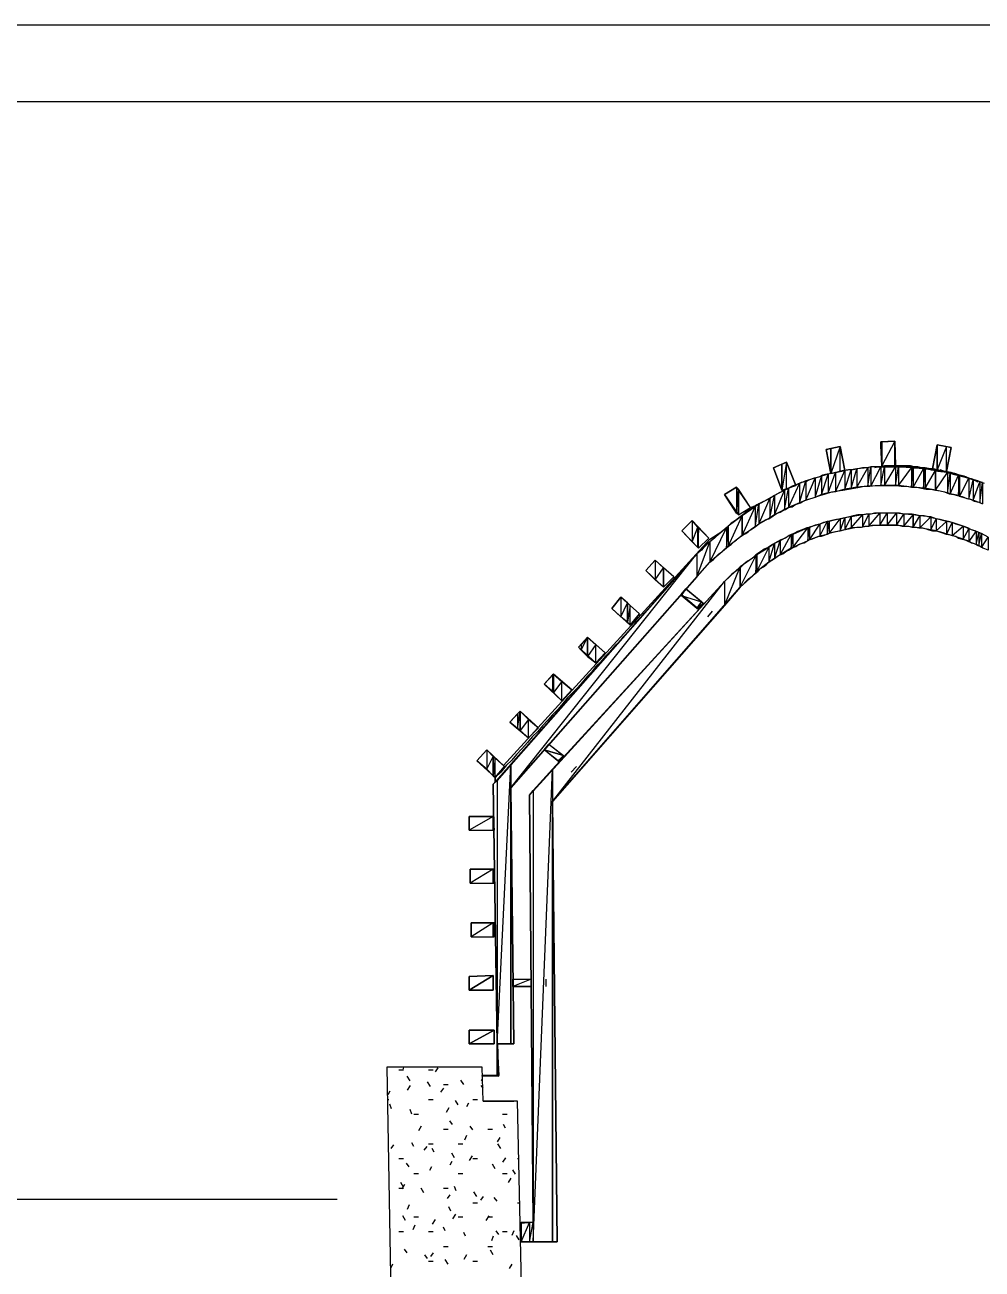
# Model space of a CAD drawing. Extents: x -3 to 1587, y 0 to 1122.
# Drawn here: x 536.2 to 701.8, y 907 to 1122.2 of the extents above; entities that cross this region are included whole.
import ezdxf

# ---------------------------------------------------------------- set-up
doc = ezdxf.new("R2010")
doc.units = 0
doc.layers.add('Page_1', color=7, linetype='CONTINUOUS')

msp = doc.modelspace()

# ---------------------------------------------------------------- linework, layer by layer
at = {"layer": 'Page_1', "color": 7}
for points in [[(0, 1122.2367), (1587.2, 1122.2367), (1587.2, -0.0033), (0, -0.0033)], [(55.36, 1108.9567), (1573.92, 1108.9567), (1573.92, 13.2767), (55.36, 13.2767)], [(677.28, 1049.2767), (674.88, 1048.7967), (675.68, 1044.6367), (678.08, 1045.1167)], [(686.72, 1050.2367), (684.32, 1050.0767), (684.48, 1045.9167), (686.88, 1045.9167)], [(696.48, 1049.1167), (694.08, 1049.5967), (693.28, 1045.4367), (695.68, 1044.9567)], [(668, 1046.5567), (665.76, 1045.5967), (667.2, 1041.7567), (669.6, 1042.5567)], [(659.36, 1042.2367), (657.28, 1040.9567), (659.68, 1037.4367), (661.76, 1038.7167)], [(701.76, 1043.0367)], [(651.68, 1036.4767), (649.92, 1034.7167), (652.8, 1031.6767), (654.56, 1033.4367)], [(645.28, 1029.5967), (643.68, 1027.8367), (646.72, 1024.9567), (648.48, 1026.7167)], [(639.36, 1023.1967), (637.76, 1021.2767), (640.96, 1018.3967), (642.56, 1020.3167)], [(633.6, 1016.3167), (632, 1014.5567), (635.04, 1011.8367), (636.64, 1013.5967)], [(627.68, 1009.9167), (626.08, 1008.1567), (629.12, 1005.2767), (630.88, 1007.1967)], [(621.92, 1003.5167), (620.16, 1001.5967), (623.36, 998.8767), (625.12, 1000.6367)], [(616.16, 996.7967), (614.4, 994.8767), (617.6, 991.9967), (619.2, 993.9167)], [(613.12, 985.2767), (613.12, 982.8767), (617.44, 982.8767), (617.28, 985.2767)], [(613.28, 976.1567), (613.28, 973.7567), (617.44, 973.7567), (617.44, 976.1567)], [(613.44, 966.8767), (613.44, 964.4767), (617.44, 964.4767), (617.44, 966.8767)], [(613.12, 957.5967), (613.12, 955.1967), (617.28, 955.1967), (617.28, 957.7567)], [(613.12, 948.3167), (613.12, 945.9167), (617.44, 945.9167), (617.44, 948.3167)], [(621.44, 935.9967), (615.52, 935.9967), (615.36, 941.9167), (598.88, 941.9167), (599.52, 902.5567), (599.68, 893.4367), (619.04, 893.5967), (622.4, 893.5967)]]:
    msp.add_lwpolyline(points, close=True, dxfattribs=at)
at = {"layer": 'Page_1', "color": 2}
for points in [[(674.88, 1048.7967), (675.68, 1048.9567), (675.68, 1044.6367)], [(675.68, 1044.6367), (677.28, 1044.9567), (677.28, 1049.2767)], [(675.68, 1044.6367), (675.68, 1048.9567), (677.28, 1049.2767)], [(677.28, 1044.9567), (677.28, 1049.2767), (678.08, 1045.1167)], [(684.32, 1050.0767), (684.32, 1049.4367), (684.32, 1049.4367), (684.32, 1050.0767), (684.32, 1049.4367), (684.48, 1050.0767)], [(684.32, 1049.4367), (684.48, 1050.0767), (684.48, 1045.9167)], [(684.48, 1045.9167), (686.72, 1045.9167), (686.72, 1050.2367)], [(684.48, 1045.9167), (684.48, 1050.0767), (686.72, 1050.2367)], [(686.72, 1045.9167), (686.72, 1050.2367), (686.88, 1045.9167)], [(693.28, 1045.4367), (694.08, 1049.5967), (694.08, 1045.2767)], [(694.08, 1045.2767), (694.08, 1049.5967), (695.68, 1049.2767)], [(694.08, 1045.2767), (695.68, 1044.9567), (695.68, 1049.2767)], [(695.68, 1044.9567), (695.68, 1049.2767), (696.48, 1049.1167)], [(667.2, 1041.7567), (668, 1041.9167), (668, 1046.5567)], [(667.2, 1041.7567), (667.2, 1046.2367), (668, 1046.5567)], [(668, 1041.9167), (668, 1046.5567), (669.6, 1042.5567)], [(665.76, 1045.5967), (667.2, 1046.2367), (667.2, 1041.7567)], [(672.96, 1043.8367), (672.96, 1040.4767), (674.08, 1044.1567)], [(672.96, 1040.4767), (674.08, 1044.1567), (674.08, 1040.9567)], [(674.08, 1044.1567), (674.08, 1040.9567), (675.2, 1044.4767)], [(674.08, 1040.9567), (675.2, 1044.4767), (675.2, 1041.2767)], [(675.2, 1044.4767), (675.2, 1041.2767), (676.48, 1044.7967)], [(675.2, 1041.2767), (676.48, 1044.7967), (676.48, 1041.4367)], [(676.48, 1044.7967), (676.48, 1041.4367), (678.08, 1045.1167)], [(676.48, 1041.4367), (678.08, 1045.1167), (678.08, 1041.9167)], [(678.08, 1045.1167), (678.08, 1041.9167), (679.2, 1045.2767)], [(678.08, 1041.9167), (679.2, 1045.2767), (679.2, 1042.0767)], [(679.2, 1045.2767), (679.2, 1042.0767), (680.16, 1045.4367)], [(679.2, 1042.0767), (680.16, 1045.4367), (680.16, 1042.2367)], [(680.16, 1045.4367), (680.16, 1042.2367), (682.08, 1045.5967)], [(680.16, 1042.2367), (682.08, 1045.5967), (682.08, 1042.3967)], [(682.08, 1045.5967), (682.08, 1042.3967), (682.56, 1045.7567)], [(682.08, 1042.3967), (682.56, 1045.7567), (682.56, 1042.3967)], [(682.56, 1045.7567), (682.56, 1042.3967), (684.32, 1045.7567)], [(682.56, 1042.3967), (684.32, 1045.7567), (684.32, 1042.5567)], [(684.32, 1045.7567), (684.32, 1042.5567), (684.96, 1045.7567)], [(684.32, 1042.5567), (684.96, 1045.7567), (684.96, 1042.5567)], [(684.96, 1045.7567), (684.96, 1042.5567), (686.88, 1045.7567)], [(684.96, 1042.5567), (686.88, 1045.7567), (686.88, 1042.5567)], [(686.88, 1045.7567), (686.88, 1042.5567), (687.36, 1045.7567)], [(686.88, 1042.5567), (687.36, 1045.7567), (687.36, 1042.5567)], [(687.36, 1045.7567), (687.36, 1042.5567), (689.6, 1045.5967)], [(687.36, 1042.5567), (689.6, 1045.5967), (689.6, 1042.2367)], [(689.6, 1045.5967), (689.6, 1042.2367), (689.92, 1045.5967)], [(689.6, 1042.2367), (689.92, 1045.5967), (689.92, 1042.2367)], [(689.92, 1045.5967), (689.92, 1042.2367), (691.68, 1045.4367)], [(689.92, 1042.2367), (691.68, 1045.4367), (691.68, 1042.0767)], [(691.68, 1045.4367), (691.68, 1042.0767), (692, 1045.4367)], [(691.68, 1042.0767), (692, 1045.4367), (692, 1042.0767)], [(692, 1045.4367), (692, 1042.0767), (693.76, 1045.1167)], [(692, 1042.0767), (693.76, 1045.1167), (693.76, 1041.7567)], [(693.76, 1045.1167), (693.76, 1041.7567)], [(693.76, 1041.7567), (693.76, 1045.1167), (693.76, 1045.1167)], [(693.76, 1045.1167), (693.76, 1041.7567), (695.84, 1044.7967)], [(693.76, 1041.7567), (695.84, 1044.7967), (695.84, 1041.2767)], [(695.84, 1044.7967), (695.84, 1041.2767), (696.32, 1044.6367)], [(695.84, 1041.2767), (696.32, 1044.6367), (696.32, 1041.1167)], [(696.32, 1044.6367), (696.32, 1041.1167), (697.76, 1044.3167)], [(696.32, 1041.1167), (697.76, 1044.3167), (697.76, 1040.7967)], [(697.76, 1044.3167), (697.76, 1040.7967), (697.92, 1044.1567)], [(697.76, 1040.7967), (697.92, 1044.1567), (697.92, 1040.6367)], [(697.92, 1044.1567), (697.92, 1040.6367), (699.52, 1043.8367)], [(657.28, 1040.9567), (659.36, 1042.2367), (659.36, 1037.7567)], [(659.36, 1042.2367), (659.36, 1037.7567), (659.68, 1041.9167)], [(667.68, 1041.7567), (667.68, 1038.3967), (668.32, 1042.0767)], [(667.68, 1038.3967), (668.32, 1042.0767), (668.32, 1038.7167)], [(668.32, 1042.0767), (668.32, 1038.7167), (670.24, 1042.8767)], [(668.32, 1038.7167), (670.24, 1042.8767), (670.24, 1039.5167)], [(670.24, 1042.8767), (670.24, 1039.5167), (671.36, 1043.3567)], [(670.24, 1039.5167), (671.36, 1043.3567), (671.36, 1039.9967)], [(671.36, 1043.3567), (671.36, 1039.9967), (672.96, 1043.8367)], [(671.36, 1039.9967), (672.96, 1043.8367), (672.96, 1040.4767)], [(697.92, 1040.6367), (699.52, 1043.8367), (699.52, 1040.1567)], [(699.52, 1043.8367), (699.52, 1040.1567), (700.32, 1043.5167)], [(699.52, 1040.1567), (700.32, 1043.5167), (700.32, 1039.9967)], [(700.32, 1043.5167), (700.32, 1039.9967), (701.44, 1043.1967)], [(700.32, 1039.9967), (701.44, 1043.1967), (701.44, 1039.5167)], [(701.44, 1043.1967), (701.44, 1039.5167), (701.92, 1043.0367)], [(701.44, 1039.5167), (701.92, 1043.0367), (701.92, 1039.3567)], [(659.36, 1037.7567), (659.68, 1041.9167), (659.68, 1037.4367)], [(659.68, 1041.9167), (659.68, 1037.4367), (661.76, 1038.7167)], [(659.68, 1037.4367), (659.68, 1041.9167), (659.68, 1041.9167)], [(659.68, 1041.9167), (659.68, 1041.9167), (659.68, 1037.4367)], [(663.2, 1039.3567), (663.2, 1035.8367), (665.12, 1040.3167)], [(663.2, 1035.8367), (665.12, 1040.3167), (665.12, 1036.9567)], [(665.12, 1040.3167), (665.12, 1036.9567), (665.92, 1040.7967)], [(665.12, 1036.9567), (665.92, 1040.7967), (665.92, 1037.4367)], [(665.92, 1040.7967), (665.92, 1037.4367), (667.68, 1041.7567)], [(665.92, 1037.4367), (667.68, 1041.7567), (667.68, 1038.3967)], [(660.32, 1037.2767), (660.32, 1033.9167), (662.56, 1038.8767)], [(660.32, 1033.9167), (662.56, 1038.8767), (662.56, 1035.3567)], [(662.56, 1038.8767), (662.56, 1035.3567), (663.2, 1039.3567)], [(662.56, 1035.3567), (663.2, 1039.3567), (663.2, 1035.8367)], [(682.24, 1037.5967), (682.24, 1035.5167), (684.16, 1037.7567)], [(682.24, 1035.5167), (684.16, 1037.7567), (684.16, 1035.6767)], [(684.16, 1037.7567), (684.16, 1035.6767), (685.44, 1037.7567)], [(684.16, 1035.6767), (685.44, 1037.7567), (685.44, 1035.6767)], [(685.44, 1037.7567), (685.44, 1035.6767), (687.04, 1037.7567)], [(685.44, 1035.6767), (687.04, 1037.7567), (687.04, 1035.6767)], [(687.04, 1037.7567), (687.04, 1035.6767), (688.32, 1037.5967)], [(649.92, 1034.7167), (651.68, 1036.4767), (651.68, 1032.7967)], [(651.68, 1036.4767), (651.68, 1032.7967), (652.64, 1035.3567)], [(657.6, 1035.1967), (657.6, 1031.6767), (657.92, 1035.5167)], [(657.6, 1031.6767), (657.92, 1035.5167), (657.92, 1031.9967)], [(657.92, 1035.5167), (657.92, 1031.9967), (660.32, 1037.2767)], [(657.92, 1031.9967), (660.32, 1037.2767), (660.32, 1033.9167)], [(660.32, 1037.2767), (660.32, 1033.9167)], [(660.32, 1033.9167), (660.32, 1037.2767), (660.32, 1037.2767)], [(672, 1035.3567), (672, 1033.1167), (673.76, 1035.8367)], [(672, 1033.1167), (673.76, 1035.8367), (673.76, 1033.7567)], [(673.76, 1035.8367), (673.76, 1033.7567), (675.04, 1036.3167)], [(673.76, 1033.7567), (675.04, 1036.3167), (675.04, 1034.0767)], [(675.04, 1036.3167), (675.04, 1034.0767), (675.36, 1036.3167)], [(675.04, 1034.0767), (675.36, 1036.3167), (675.36, 1034.2367)], [(675.36, 1036.3167), (675.36, 1034.2367), (677.28, 1036.7967)], [(675.36, 1034.2367), (677.28, 1036.7967), (677.28, 1034.7167)], [(677.28, 1036.7967), (677.28, 1034.7167), (678.08, 1036.9567)], [(677.28, 1034.7167), (678.08, 1036.9567), (678.08, 1034.8767)], [(678.08, 1036.9567), (678.08, 1034.8767), (679.2, 1037.1167)], [(678.08, 1034.8767), (679.2, 1037.1167), (679.2, 1035.1967)], [(679.2, 1037.1167), (679.2, 1035.1967), (681.12, 1037.4367)], [(679.2, 1035.1967), (681.12, 1037.4367), (681.12, 1035.3567)], [(681.12, 1037.4367), (681.12, 1035.3567), (682.24, 1037.5967)], [(681.12, 1035.3567), (682.24, 1037.5967), (682.24, 1035.5167)], [(687.04, 1035.6767), (688.32, 1037.5967), (688.32, 1035.5167)], [(688.32, 1037.5967), (688.32, 1035.5167), (689.92, 1037.4367)], [(688.32, 1035.5167), (689.92, 1037.4367), (689.92, 1035.3567)], [(689.92, 1037.4367), (689.92, 1035.3567)], [(689.92, 1035.3567), (689.92, 1037.4367), (689.92, 1037.4367)], [(689.92, 1037.4367), (689.92, 1035.3567), (691.04, 1037.2767)], [(689.92, 1035.3567), (691.04, 1037.2767), (691.04, 1035.1967)], [(691.04, 1037.2767), (691.04, 1035.1967), (692.96, 1037.1167)], [(691.04, 1035.1967), (692.96, 1037.1167), (692.96, 1034.8767)], [(692.96, 1037.1167), (692.96, 1034.8767), (693.92, 1036.7967)], [(692.96, 1034.8767), (693.92, 1036.7967), (693.92, 1034.7167)], [(693.92, 1036.7967), (693.92, 1034.7167), (695.68, 1036.3167)], [(693.92, 1034.7167), (695.68, 1036.3167), (695.68, 1034.0767)], [(695.68, 1036.3167), (695.68, 1034.0767), (696.64, 1036.1567)], [(695.68, 1034.0767), (696.64, 1036.1567), (696.64, 1033.9167)], [(696.64, 1036.1567), (696.64, 1033.9167), (698.56, 1035.5167)], [(696.64, 1033.9167), (698.56, 1035.5167), (698.56, 1033.2767)], [(698.56, 1035.5167), (698.56, 1033.2767), (699.52, 1035.0367)], [(651.68, 1032.7967), (652.64, 1035.3567), (652.64, 1031.8367)], [(652.64, 1031.8367), (652.64, 1035.3567), (652.8, 1035.1967)], [(652.64, 1031.8367), (652.8, 1031.6767), (652.8, 1035.1967)], [(652.8, 1031.6767), (652.8, 1035.1967), (654.56, 1033.4367)], [(654.72, 1032.7967), (654.72, 1029.2767), (657.6, 1035.1967)], [(654.72, 1029.2767), (657.6, 1035.1967), (657.6, 1031.6767)], [(666.88, 1032.9567), (666.88, 1030.5567), (668.8, 1034.0767)], [(666.88, 1030.5567), (668.8, 1034.0767), (668.8, 1031.6767)], [(668.8, 1034.0767), (668.8, 1031.6767), (669.12, 1034.0767)], [(668.8, 1031.6767), (669.12, 1034.0767), (669.12, 1031.8367)], [(669.12, 1034.0767), (669.12, 1031.8367), (671.68, 1035.1967)], [(669.12, 1031.8367), (671.68, 1035.1967), (671.68, 1032.9567)], [(671.68, 1035.1967), (671.68, 1032.9567), (672, 1035.3567)], [(671.68, 1032.9567), (672, 1035.3567), (672, 1033.1167)], [(698.56, 1033.2767), (699.52, 1035.0367), (699.52, 1032.7967)], [(699.52, 1035.0367), (699.52, 1032.7967), (700.8, 1034.5567)], [(699.52, 1032.7967), (700.8, 1034.5567), (700.8, 1032.3167)], [(700.8, 1034.5567), (700.8, 1032.3167), (701.28, 1034.3967)], [(700.8, 1032.3167), (701.28, 1034.3967), (701.28, 1032.1567)], [(701.28, 1034.3967), (701.28, 1032.1567), (701.76, 1034.2367)], [(701.28, 1032.1567), (701.76, 1034.2367), (701.76, 1031.8367)], [(701.76, 1034.2367), (701.76, 1031.8367), (702.88, 1033.5967)], [(701.76, 1031.8367), (702.88, 1033.5967), (702.88, 1031.3567)], [(652.48, 1030.7167), (652.48, 1026.7167), (654.72, 1032.7967)], [(652.48, 1026.7167), (654.72, 1032.7967), (654.72, 1029.2767)], [(662.88, 1030.5567), (662.88, 1027.6767), (664.96, 1031.8367)], [(662.88, 1027.6767), (664.96, 1031.8367), (664.96, 1029.2767)], [(664.96, 1031.8367), (664.96, 1029.2767), (665.92, 1032.4767)], [(664.96, 1029.2767), (665.92, 1032.4767), (665.92, 1029.9167)], [(665.92, 1032.4767), (665.92, 1029.9167), (666.88, 1032.9567)], [(665.92, 1029.9167), (666.88, 1032.9567), (666.88, 1030.5567)], [(620.32, 994.2367), (620.32, 990.2367), (652.48, 1030.7167)], [(620.32, 990.2367), (652.48, 1030.7167), (652.48, 1026.7167)], [(643.68, 1027.8367), (645.28, 1029.5967), (645.28, 1026.2367)], [(645.28, 1029.5967), (645.28, 1026.2367), (646.72, 1028.3167)], [(660, 1028.4767), (660, 1024.9567), (662.72, 1030.3967)], [(660, 1024.9567), (662.72, 1030.3967), (662.72, 1027.3567)], [(662.72, 1030.3967), (662.72, 1027.3567), (662.88, 1030.5567)], [(662.72, 1027.3567), (662.88, 1030.5567), (662.88, 1027.6767)], [(645.28, 1026.2367), (646.72, 1028.3167), (646.72, 1024.9567)], [(646.72, 1028.3167), (646.72, 1024.9567), (648.48, 1026.7167)], [(646.72, 1024.9567), (646.72, 1028.3167), (646.72, 1028.3167)], [(646.72, 1028.3167), (646.72, 1028.3167), (646.72, 1024.9567)], [(657.28, 1025.9167), (657.28, 1021.7567), (660, 1028.4767)], [(657.28, 1021.7567), (660, 1028.4767), (660, 1024.9567)], [(660, 1028.4767), (660, 1024.9567)], [(660, 1024.9567), (660, 1028.4767), (660, 1028.4767)], [(627.52, 993.4367), (627.52, 987.8367), (657.28, 1025.9167)], [(627.52, 987.8367), (657.28, 1025.9167), (657.28, 1021.7567)], [(637.76, 1021.2767), (639.36, 1023.1967), (639.36, 1019.8367)], [(639.36, 1023.1967), (639.36, 1019.8367), (640.48, 1022.2367)], [(653.28, 1022.3967), (650.56, 1024.6367), (649.76, 1023.5167)], [(650.56, 1024.6367), (649.76, 1023.5167), (649.76, 1023.6767)], [(653.28, 1022.3967), (652.48, 1021.2767), (649.76, 1023.5167)], [(639.36, 1019.8367), (640.48, 1022.2367), (640.48, 1018.8767)], [(640.48, 1018.8767), (640.48, 1022.2367), (640.96, 1021.7567)], [(640.48, 1018.8767), (640.96, 1018.3967), (640.96, 1021.7567)], [(640.96, 1018.3967), (640.96, 1021.7567), (642.56, 1020.3167)], [(653.6, 1022.0767), (652.48, 1021.2767), (653.28, 1022.3967)], [(652.8, 1021.1167), (653.6, 1022.0767), (652.48, 1021.2767)], [(653.76, 1022.0767), (652.8, 1021.1167), (653.6, 1022.0767)], [(632.48, 1015.0367), (632.48, 1014.0767), (633.6, 1016.3167)], [(632.48, 1014.0767), (633.6, 1016.3167), (633.6, 1012.9567)], [(633.6, 1012.9567), (633.6, 1016.3167), (635.04, 1015.0367)], [(632, 1014.5567), (632.48, 1015.0367), (632.48, 1014.0767)], [(633.6, 1012.9567), (635.04, 1011.8367), (635.04, 1015.0367)], [(635.04, 1011.8367), (635.04, 1015.0367), (636.64, 1013.5967)], [(626.08, 1008.1567), (627.52, 1009.7567), (627.52, 1006.8767)], [(627.52, 1009.7567), (627.52, 1006.8767), (627.68, 1009.9167)], [(627.52, 1006.8767), (627.68, 1009.9167), (627.68, 1006.7167)], [(627.68, 1006.7167), (627.68, 1009.9167), (629.12, 1008.6367)], [(627.68, 1006.7167), (629.12, 1005.2767), (629.12, 1008.6367)], [(629.12, 1005.2767), (629.12, 1008.6367), (630.88, 1007.1967)], [(621.44, 1003.0367), (621.44, 1000.4767), (621.92, 1003.5167)], [(621.44, 1000.4767), (621.92, 1003.5167), (621.92, 1000.1567)], [(621.92, 1000.1567), (621.92, 1003.5167), (623.36, 1002.0767)], [(620.16, 1001.5967), (621.44, 1003.0367), (621.44, 1000.4767)], [(621.92, 1000.1567), (623.36, 998.8767), (623.36, 1002.0767)], [(623.36, 998.8767), (623.36, 1002.0767), (625.12, 1000.6367)], [(614.4, 994.8767), (616.16, 996.7967), (616.16, 993.4367)], [(616.16, 996.7967), (616.16, 993.4367), (617.28, 995.6767)], [(626.08, 996.7967), (626.08, 996.7967), (626.88, 997.7567), (626.08, 996.7967), (626.88, 997.7567), (629.44, 995.8367)], [(629.44, 995.8367), (628.48, 994.8767), (626.08, 996.7967)], [(616.16, 993.4367), (617.28, 995.6767), (617.28, 992.3167)], [(617.28, 992.3167), (617.28, 995.6767), (617.6, 995.3567)], [(617.28, 992.3167), (617.6, 991.9967), (617.6, 995.3567)], [(617.6, 991.9967), (617.6, 995.3567), (619.2, 993.9167)], [(629.44, 995.6767), (628.48, 994.8767), (629.44, 995.8367)], [(628.64, 994.7167), (629.44, 995.6767), (628.48, 994.8767)], [(629.6, 995.6767), (628.64, 994.7167), (629.44, 995.6767)], [(617.92, 991.5167), (617.92, 945.9167), (620.32, 994.2367)], [(617.92, 945.9167), (620.32, 994.2367), (620.32, 945.9167)], [(624.16, 989.7567), (624.16, 911.6767), (627.52, 993.4367)], [(624.16, 911.6767), (627.52, 993.4367), (627.52, 911.6767)], [(617.28, 990.8767), (617.92, 991.5167), (617.92, 945.9167)], [(620.32, 945.9167), (620.32, 990.2367), (620.8, 945.9167)], [(623.52, 988.9567), (624.16, 989.7567), (624.16, 915.0367)], [(627.52, 911.6767), (627.52, 987.8367), (628.32, 911.6767)], [(613.12, 985.2767), (613.12, 982.8767), (613.12, 982.8767)], [(613.12, 982.8767), (617.28, 982.8767), (617.28, 985.2767)], [(613.12, 982.8767), (613.12, 985.2767), (617.28, 985.2767)], [(617.28, 982.8767), (617.28, 985.2767), (617.44, 982.8767)], [(613.28, 976.1567), (613.28, 973.7567), (613.28, 973.7567)], [(613.28, 973.7567), (617.28, 973.7567), (617.28, 976.1567)], [(613.28, 973.7567), (613.28, 976.1567), (617.28, 976.1567)], [(617.28, 973.7567), (617.28, 976.1567), (617.44, 973.7567)], [(613.44, 966.8767), (613.44, 964.4767), (613.44, 964.4767)], [(613.44, 964.4767), (617.28, 964.4767), (617.28, 966.8767)], [(613.44, 964.4767), (613.44, 966.8767), (617.28, 966.8767)], [(617.28, 964.4767), (617.28, 966.8767), (617.44, 964.4767)], [(617.28, 957.7567), (617.28, 957.7567), (617.28, 955.1967), (617.28, 957.7567), (617.28, 955.1967), (613.12, 955.1967)], [(613.12, 955.1967), (613.12, 957.5967), (617.28, 957.7567)], [(613.12, 957.5967), (613.12, 955.1967), (613.12, 955.1967), (613.12, 957.5967), (613.12, 957.5967)], [(623.84, 955.8367), (623.84, 957.1167), (623.84, 957.1167), (623.84, 955.8367), (623.84, 955.8367), (623.84, 955.8367), (623.84, 957.1167), (620.64, 955.8367)], [(623.84, 957.1167), (620.64, 955.8367), (620.64, 957.1167)], [(620.64, 955.8367), (620.64, 957.1167)], [(620.64, 957.1167), (620.64, 955.8367), (620.64, 955.8367)], [(620.64, 955.8367), (620.64, 955.8367), (620.64, 957.1167)], [(613.12, 948.3167), (613.12, 945.9167), (613.12, 945.9167)], [(617.44, 948.3167), (617.44, 948.3167), (617.44, 945.9167), (617.44, 948.3167), (617.44, 945.9167), (613.12, 945.9167)], [(613.12, 945.9167), (613.12, 948.3167), (617.44, 948.3167)], [(621.92, 914.8767), (622.08, 915.0367), (622.08, 911.6767)], [(622.08, 915.0367), (622.08, 911.6767), (623.52, 915.0367)], [(622.08, 911.6767), (623.52, 915.0367), (623.52, 911.6767)], [(623.52, 915.0367), (623.52, 911.6767), (624.16, 915.0367)], [(623.52, 911.6767), (624.16, 915.0367), (624.16, 911.6767)]]:
    msp.add_lwpolyline(points, close=True, dxfattribs=at)
at = {"layer": 'Page_1', "color": 7}
for points in [[(676.48, 1044.7967), (675.84, 1044.6367), (675.04, 1044.4767), (674.24, 1044.3167), (673.6, 1043.9967), (672.8, 1043.8367), (672, 1043.5167), (671.36, 1043.1967), (670.56, 1043.0367), (669.76, 1042.7167), (668.96, 1042.3967), (668.32, 1042.0767), (667.52, 1041.5967), (666.72, 1041.2767), (665.92, 1040.7967), (665.28, 1040.4767), (664.48, 1039.9967), (663.68, 1039.5167), (662.88, 1039.1967), (662.24, 1038.7167), (661.44, 1038.0767), (660.64, 1037.5967), (660, 1037.1167), (659.2, 1036.4767), (658.4, 1035.9967), (657.76, 1035.3567), (656.96, 1034.7167), (656.16, 1034.0767), (655.52, 1033.4367), (654.72, 1032.7967), (653.92, 1032.1567), (653.28, 1031.3567), (652.48, 1030.7167), (617.28, 990.8767), (617.92, 945.9167), (620.8, 945.9167), (620.32, 990.2367)], [(702.24, 1042.8767), (701.76, 1043.0367), (701.12, 1043.3567), (700.48, 1043.5167), (700, 1043.6767), (699.36, 1043.8367), (698.72, 1043.9967), (698.08, 1044.1567), (697.44, 1044.3167), (696.96, 1044.4767), (696.32, 1044.6367), (695.68, 1044.7967), (694.88, 1044.9567), (694.24, 1044.9567), (693.6, 1045.1167), (692.96, 1045.2767), (692.32, 1045.4367), (691.52, 1045.4367), (690.88, 1045.5967), (690.08, 1045.5967), (689.44, 1045.5967), (688.64, 1045.7567), (688, 1045.7567), (687.2, 1045.7567), (686.56, 1045.7567), (685.76, 1045.7567), (684.96, 1045.7567), (684.16, 1045.7567), (683.36, 1045.7567), (682.72, 1045.7567), (681.92, 1045.5967), (681.12, 1045.5967), (680.32, 1045.4367), (679.52, 1045.2767), (678.72, 1045.2767), (677.92, 1045.1167), (677.12, 1044.9567)], [(677.92, 1045.1167), (678.08, 1045.1167)], [(694.08, 1045.2767), (693.44, 1045.4367), (692.8, 1045.4367), (692, 1045.5967), (691.36, 1045.5967), (690.72, 1045.7567), (690.08, 1045.7567), (689.44, 1045.9167), (688.64, 1045.9167), (688, 1045.9167), (687.36, 1045.9167), (686.56, 1045.9167), (685.92, 1045.9167), (685.28, 1045.9167), (684.48, 1045.7567), (683.84, 1045.7567), (683.2, 1045.5967)], [(701.12, 1043.3567), (700.32, 1043.5167), (699.52, 1043.8367), (698.72, 1044.1567), (697.92, 1044.3167), (697.12, 1044.6367), (696.16, 1044.7967), (695.36, 1044.9567), (694.56, 1045.2767)], [(620.32, 990.2367), (654.72, 1029.2767), (655.36, 1029.7567), (655.84, 1030.2367), (656.32, 1030.7167), (656.8, 1031.0367), (657.28, 1031.5167), (657.92, 1031.9967), (658.4, 1032.3167), (658.88, 1032.7967), (659.36, 1033.1167), (659.84, 1033.5967), (660.32, 1033.9167), (660.96, 1034.2367), (661.44, 1034.5567), (661.92, 1035.0367), (662.4, 1035.3567), (662.88, 1035.6767), (663.36, 1035.9967), (663.84, 1036.3167), (664.48, 1036.6367), (664.96, 1036.7967), (665.44, 1037.1167), (665.92, 1037.4367), (666.4, 1037.7567), (666.88, 1037.9167), (667.36, 1038.2367), (667.84, 1038.3967), (668.32, 1038.7167), (668.96, 1038.8767), (669.44, 1039.1967), (669.92, 1039.3567), (670.4, 1039.5167), (670.88, 1039.8367), (671.36, 1039.9967), (671.84, 1040.1567), (672.8, 1040.4767), (673.76, 1040.7967), (674.72, 1041.1167), (675.84, 1041.4367), (676.8, 1041.5967), (677.76, 1041.7567), (678.72, 1041.9167), (679.68, 1042.0767), (680.64, 1042.2367), (681.44, 1042.3967), (682.4, 1042.3967), (683.36, 1042.5567), (684.32, 1042.5567), (685.28, 1042.5567), (686.08, 1042.5567), (687.04, 1042.5567), (687.84, 1042.3967), (688.8, 1042.3967), (689.6, 1042.2367), (690.56, 1042.2367), (691.36, 1042.0767), (692.16, 1041.9167), (692.96, 1041.9167), (693.76, 1041.7567), (694.56, 1041.5967), (695.36, 1041.4367), (696.16, 1041.1167), (696.96, 1040.9567), (697.6, 1040.7967), (698.4, 1040.6367), (699.2, 1040.3167), (699.84, 1040.1567), (700.48, 1039.8367), (701.28, 1039.6767), (701.92, 1039.3567)], [(701.92, 1034.0767), (701.28, 1034.3967), (700.64, 1034.7167), (700, 1034.8767), (699.36, 1035.1967), (698.56, 1035.5167), (697.92, 1035.6767), (697.28, 1035.8367), (696.64, 1036.1567), (696, 1036.3167), (695.2, 1036.4767), (694.56, 1036.6367), (693.92, 1036.7967), (693.12, 1036.9567), (692.48, 1037.1167), (691.84, 1037.2767), (691.04, 1037.2767), (690.4, 1037.4367), (689.76, 1037.5967), (688.96, 1037.5967), (688.32, 1037.5967), (687.52, 1037.7567), (686.88, 1037.7567), (686.08, 1037.7567), (685.44, 1037.7567), (684.64, 1037.7567), (684, 1037.7567), (683.2, 1037.7567), (682.56, 1037.5967), (681.76, 1037.5967), (681.12, 1037.4367), (680.32, 1037.4367), (679.52, 1037.2767), (678.88, 1037.1167), (678.08, 1036.9567), (677.44, 1036.7967), (676.64, 1036.6367), (675.84, 1036.4767), (675.2, 1036.3167), (674.4, 1036.1567), (673.76, 1035.8367), (672.96, 1035.6767), (672.16, 1035.3567), (671.52, 1035.1967), (670.72, 1034.8767), (669.92, 1034.5567), (669.28, 1034.2367), (668.48, 1033.9167), (667.84, 1033.4367), (667.04, 1033.1167), (666.4, 1032.7967), (665.6, 1032.3167), (664.8, 1031.8367), (664.16, 1031.5167), (663.52, 1031.0367), (662.72, 1030.5567), (662.08, 1029.9167), (661.28, 1029.4367), (660.64, 1028.9567), (660, 1028.3167), (659.2, 1027.6767), (658.56, 1027.1967), (657.92, 1026.5567), (657.28, 1025.9167), (623.52, 988.9567), (624.16, 915.0367), (621.92, 914.8767)], [(659.84, 1036.9567), (661.76, 1038.7167), (663.36, 1039.3567)], [(628.32, 911.6767), (627.52, 987.8367), (660, 1024.9567), (660.48, 1025.4367), (660.96, 1025.9167), (661.44, 1026.3967), (662.08, 1026.8767), (662.56, 1027.3567), (663.04, 1027.6767), (663.52, 1028.1567), (664, 1028.4767), (664.48, 1028.7967), (664.96, 1029.2767), (665.44, 1029.5967), (665.92, 1029.9167), (666.4, 1030.2367), (666.88, 1030.5567), (667.36, 1030.7167), (667.84, 1031.0367), (668.32, 1031.3567), (668.64, 1031.5167), (669.12, 1031.8367), (669.6, 1031.9967), (670.08, 1032.3167), (670.56, 1032.4767), (671.04, 1032.6367), (671.36, 1032.7967), (671.84, 1033.1167), (672.32, 1033.2767), (672.8, 1033.4367), (673.12, 1033.5967), (673.6, 1033.7567), (674.08, 1033.7567), (674.4, 1033.9167), (674.88, 1034.0767), (675.68, 1034.3967), (676.48, 1034.5567), (677.28, 1034.7167), (677.92, 1034.8767), (678.72, 1035.0367), (679.52, 1035.1967), (680.16, 1035.3567), (680.96, 1035.3567), (681.6, 1035.5167), (682.24, 1035.5167), (682.88, 1035.6767), (683.52, 1035.6767), (684.16, 1035.6767), (684.8, 1035.6767), (685.44, 1035.6767), (686.08, 1035.6767), (686.72, 1035.6767), (687.36, 1035.6767), (688, 1035.5167), (688.48, 1035.5167), (689.12, 1035.5167), (689.76, 1035.3567), (690.24, 1035.3567), (690.88, 1035.1967), (691.52, 1035.1967), (692.16, 1035.0367), (692.64, 1034.8767), (693.28, 1034.7167), (693.76, 1034.7167), (694.4, 1034.5567), (695.04, 1034.3967), (695.52, 1034.2367), (696.16, 1034.0767), (696.64, 1033.9167), (697.28, 1033.7567), (697.76, 1033.4367), (698.4, 1033.2767), (698.88, 1033.1167), (699.52, 1032.9567), (700, 1032.6367), (700.48, 1032.4767), (701.12, 1032.1567), (701.6, 1031.9967), (702.08, 1031.6767)], [(619.04, 994.0767), (654.72, 1033.2767), (656.8, 1034.5567)], [(648.64, 1026.5567), (649.92, 1027.8367)], [(652.8, 1021.1167), (649.76, 1023.6767)], [(650.56, 1024.6367), (653.76, 1022.0767)], [(644.16, 1021.2767), (643.36, 1020.4767), (642.72, 1019.6767), (641.92, 1018.8767), (641.28, 1018.0767), (640.48, 1017.1167), (639.68, 1016.3167), (639.04, 1015.5167), (638.24, 1014.7167), (637.44, 1013.7567), (636.64, 1012.9567), (635.84, 1011.9967), (635.04, 1011.1967), (634.24, 1010.2367), (633.44, 1009.4367), (632.64, 1008.4767), (631.84, 1007.5167), (631.04, 1006.7167), (630.08, 1005.7567), (629.28, 1004.7967), (628.48, 1003.8367), (627.52, 1002.8767), (626.72, 1001.9167), (625.76, 1000.9567), (624.96, 999.9967), (624, 999.0367), (623.2, 998.0767), (622.24, 996.9567), (621.28, 995.9967), (620.48, 995.0367), (619.52, 994.0767), (618.56, 992.9567), (617.6, 991.9967), (617.6, 991.1967)], [(654.4, 1019.8367), (655.2, 1020.7967)], [(628.64, 994.7167), (626.08, 996.7967)], [(626.88, 997.7567), (629.6, 995.6767)], [(630.72, 992.9567), (631.68, 993.9167)], [(620.64, 957.1167), (623.84, 957.1167)], [(626.4, 955.8367), (626.4, 957.1167)], [(623.84, 955.8367), (620.64, 955.8367)], [(617.92, 945.9167), (617.92, 940.4767), (615.36, 940.4767)], [(500.32, 919.0367), (590.24, 919.0367)], [(622.08, 911.6767), (628.32, 911.6767)]]:
    msp.add_lwpolyline(points, dxfattribs=at)
at = {"layer": 'Page_1', "color": 1}
for points in [[(683.2, 1045.7567), (683.2, 1045.7567), (684, 1045.7567), (683.2, 1045.7567), (684, 1045.7567), (685.12, 1045.7567)], [(684.96, 1045.9167), (689.76, 1045.7567), (684, 1045.7567)], [(689.76, 1045.7567), (684, 1045.7567)], [(684, 1045.7567), (689.76, 1045.7567), (689.76, 1045.7567)], [(686.72, 1045.9167), (689.28, 1045.9167), (684.96, 1045.9167)], [(689.28, 1045.9167), (684.96, 1045.9167), (689.76, 1045.7567)], [(689.76, 1045.7567), (685.12, 1045.7567), (689.92, 1045.7567)], [(685.12, 1045.7567), (689.92, 1045.7567), (687.2, 1045.7567)], [(689.92, 1045.7567), (687.2, 1045.7567), (691.68, 1045.5967)], [(687.2, 1045.7567), (691.68, 1045.5967), (689.92, 1045.5967)], [(691.68, 1045.5967), (689.92, 1045.5967)], [(689.92, 1045.5967), (691.68, 1045.5967), (691.68, 1045.5967)], [(691.68, 1045.5967), (689.92, 1045.5967), (692.96, 1045.4367)], [(689.92, 1045.5967), (692.96, 1045.4367), (691.84, 1045.4367)], [(692.96, 1045.4367), (691.84, 1045.4367), (694.08, 1045.2767)], [(691.84, 1045.4367), (694.08, 1045.2767), (692.96, 1045.2767)], [(694.08, 1045.2767), (692.96, 1045.2767), (695.52, 1044.9567)], [(692.96, 1045.2767), (695.52, 1044.9567), (694.72, 1044.9567)], [(695.52, 1044.9567), (694.72, 1044.9567), (696.48, 1044.7967)], [(694.72, 1044.9567), (696.48, 1044.7967), (695.68, 1044.7967)], [(696.48, 1044.7967), (695.68, 1044.7967), (697.28, 1044.4767)], [(695.68, 1044.7967), (697.28, 1044.4767), (696.8, 1044.4767)], [(697.28, 1044.4767), (696.8, 1044.4767), (699.2, 1043.9967)], [(696.8, 1044.4767), (699.2, 1043.9967), (699.04, 1043.9967)], [(699.2, 1043.9967), (699.04, 1043.9967)], [(699.04, 1043.9967), (699.2, 1043.9967), (699.2, 1043.9967)], [(700.8, 1043.3567), (701.12, 1043.1967), (701.12, 1043.1967), (700.8, 1043.3567), (700.8, 1043.3567), (699.04, 1043.9967), (700.8, 1043.3567), (699.04, 1043.9967), (699.2, 1043.9967)], [(617.6, 991.9967), (617.6, 991.1967), (617.6, 991.1967)], [(617.6, 991.1967), (617.6, 991.1967)], [(618.08, 945.9167), (617.92, 945.9167), (617.92, 945.9167), (618.08, 945.9167), (617.92, 945.9167), (618.24, 940.4767)], [(617.92, 945.9167), (618.24, 940.4767), (617.92, 940.4767)], [(618.24, 940.4767), (617.92, 940.4767), (615.36, 940.4767)], [(618.24, 940.4767), (615.36, 940.4767), (618.24, 940.3167)], [(615.36, 940.4767), (618.24, 940.3167), (615.36, 940.3167)], [(617.92, 940.4767), (618.24, 940.4767), (618.24, 940.4767)], [(615.52, 936.1567), (620.8, 935.9967), (615.52, 935.9967)], [(618.24, 935.9967), (618.24, 935.9967), (615.52, 935.9967), (618.24, 935.9967), (615.52, 935.9967), (620.8, 935.9967)], [(616.16, 935.9967)], [(616.16, 935.9967)], [(599.2, 928.6367)], [(599.2, 928.6367)]]:
    msp.add_lwpolyline(points, close=True, dxfattribs=at)
for points in [[(600.96, 941.4367), (601.76, 941.4367)], [(600.96, 941.4367), (601.76, 941.4367)], [(601.76, 941.9167), (601.6, 941.4367)], [(601.76, 941.9167), (601.6, 941.4367)], [(606.08, 941.4367), (606.88, 941.4367)], [(606.08, 941.4367), (606.88, 941.4367)], [(607.68, 941.7567), (607.2, 941.1167)], [(607.68, 941.7567), (607.2, 941.1167)], [(602.88, 939.5167), (602.4, 940.3167)], [(602.88, 939.5167), (602.4, 940.3167)], [(602.88, 938.7167), (602.4, 937.9167)], [(602.88, 938.7167), (602.4, 937.9167)], [(606.4, 938.5567), (605.92, 939.3567)], [(606.4, 938.5567), (605.92, 939.3567)], [(608.64, 938.8767), (609.44, 938.8767)], [(608.64, 938.8767), (609.44, 938.8767)], [(612.16, 938.8767), (611.68, 939.6767)], [(612.16, 938.8767), (611.68, 939.6767)], [(615.36, 939.8367), (615.2, 939.5167)], [(615.36, 939.8367), (615.2, 939.5167)], [(615.52, 938.2367), (615.2, 938.7167)], [(615.52, 938.2367), (615.2, 938.7167)], [(599.36, 937.7567), (599.04, 937.1167)], [(599.36, 937.7567), (599.04, 937.1167)], [(608.64, 938.2367), (608.16, 937.5967)], [(608.64, 938.2367), (608.16, 937.5967)], [(599.04, 936.3167), (599.2, 936.3167)], [(599.04, 936.3167), (599.2, 936.3167)], [(599.68, 934.7167), (599.36, 935.5167)], [(599.68, 934.7167), (599.36, 935.5167)], [(603.2, 933.7567), (602.88, 934.5567)], [(603.2, 933.7567), (602.88, 934.5567)], [(606.08, 936.3167), (606.88, 936.3167)], [(606.08, 936.3167), (606.88, 936.3167)], [(609.6, 934.8767), (609.12, 934.0767)], [(609.6, 934.8767), (609.12, 934.0767)], [(611.2, 935.3567), (610.72, 936.1567)], [(611.2, 935.3567), (610.72, 936.1567)], [(612.96, 935.6767), (612.64, 935.0367)], [(612.96, 935.6767), (612.64, 935.0367)], [(613.76, 936.3167), (614.56, 936.3167)], [(613.76, 936.3167), (614.56, 936.3167)], [(603.52, 933.7567), (604.32, 933.7567)], [(603.52, 933.7567), (604.32, 933.7567)], [(610.24, 931.9967), (609.76, 932.6367)], [(610.24, 931.9967), (609.76, 932.6367)], [(618.88, 933.7567), (619.68, 933.7567)], [(618.88, 933.7567), (619.68, 933.7567)], [(604.8, 931.6767), (604.32, 930.8767)], [(604.8, 931.6767), (604.32, 930.8767)], [(608.64, 931.1967), (609.44, 931.1967)], [(608.64, 931.1967), (609.44, 931.1967)], [(612.64, 930.0767), (612.32, 929.2767)], [(612.64, 930.0767), (612.32, 929.2767)], [(613.76, 931.0367), (613.28, 931.6767)], [(613.76, 931.0367), (613.28, 931.6767)], [(616.32, 931.1967), (617.12, 931.1967)], [(616.32, 931.1967), (617.12, 931.1967)], [(619.36, 931.3567), (619.04, 931.9967)], [(619.36, 931.3567), (619.04, 931.9967)], [(621.44, 931.1967), (621.6, 931.1967)], [(621.44, 931.1967), (621.6, 931.1967)], [(600, 928.4767), (599.52, 927.8367)], [(600, 928.4767), (599.52, 927.8367)], [(603.52, 928.1567), (603.2, 928.7967)], [(603.52, 928.1567), (603.2, 928.7967)], [(605.76, 928.1567), (605.28, 927.5167)], [(605.76, 928.1567), (605.28, 927.5167)], [(606.08, 928.6367), (606.88, 928.6367)], [(606.08, 928.6367), (606.88, 928.6367)], [(611.2, 928.6367), (612, 928.6367)], [(611.2, 928.6367), (612, 928.6367)], [(618.4, 929.7567), (617.92, 928.9567)], [(618.4, 929.7567), (617.92, 928.9567)], [(618.56, 927.8367), (618.08, 928.6367)], [(618.56, 927.8367), (618.08, 928.6367)], [(600.96, 926.0767), (601.76, 926.0767)], [(600.96, 926.0767), (601.76, 926.0767)], [(607.04, 927.1967), (606.72, 927.8367)], [(607.04, 927.1967), (606.72, 927.8367)], [(610.56, 926.2367), (610.08, 927.0367)], [(610.56, 926.2367), (610.08, 927.0367)], [(613.6, 926.5567), (613.12, 925.7567)], [(613.6, 926.5567), (613.12, 925.7567)], [(613.76, 926.0767), (614.56, 926.0767)], [(613.76, 926.0767), (614.56, 926.0767)], [(619.36, 926.2367), (618.88, 925.4367)], [(619.36, 926.2367), (618.88, 925.4367)], [(621.44, 926.0767), (621.76, 926.0767)], [(621.44, 926.0767), (621.76, 926.0767)], [(602.72, 924.6367), (602.24, 925.2767)], [(602.72, 924.6367), (602.24, 925.2767)], [(606.56, 924.6367), (606.24, 923.9967)], [(606.56, 924.6367), (606.24, 923.9967)], [(610.08, 925.5967), (609.76, 924.9567)], [(610.08, 925.5967), (609.76, 924.9567)], [(617.6, 924.3167), (617.12, 925.1167)], [(617.6, 924.3167), (617.12, 925.1167)], [(621.12, 923.3567), (620.64, 924.1567)], [(621.12, 923.3567), (620.64, 924.1567)], [(601.76, 921.1167), (601.28, 921.9167)], [(601.76, 921.1167), (601.28, 921.9167)], [(601.92, 921.5967), (601.44, 920.7967)], [(601.92, 921.5967), (601.44, 920.7967)], [(603.52, 923.5167), (604.32, 923.5167)], [(603.52, 923.5167), (604.32, 923.5167)], [(611.2, 923.5167), (612, 923.5167)], [(611.2, 923.5167), (612, 923.5167)], [(618.88, 923.5167), (619.68, 923.5167)], [(618.88, 923.5167), (619.68, 923.5167)], [(620.32, 922.7167), (619.84, 921.9167)], [(620.32, 922.7167), (619.84, 921.9167)], [(600.96, 920.9567), (601.76, 920.9567)], [(600.96, 920.9567), (601.76, 920.9567)], [(605.28, 920.1567), (604.8, 920.9567)], [(605.28, 920.1567), (604.8, 920.9567)], [(608.64, 920.9567), (609.44, 920.9567)], [(608.64, 920.9567), (609.44, 920.9567)], [(609.76, 919.8367), (609.28, 919.1967)], [(609.76, 919.8367), (609.28, 919.1967)], [(610.88, 920.4767), (610.56, 921.2767)], [(610.88, 920.4767), (610.56, 921.2767)], [(614.4, 919.5167), (613.92, 920.3167)], [(614.4, 919.5167), (613.92, 920.3167)], [(615.52, 919.5167), (615.04, 918.8767)], [(615.52, 919.5167), (615.04, 918.8767)], [(617.92, 918.7167), (617.44, 919.3567)], [(617.92, 918.7167), (617.44, 919.3567)], [(602.72, 918.0767), (602.4, 917.2767)], [(602.72, 918.0767), (602.4, 917.2767)], [(609.92, 916.9567), (609.6, 917.7567)], [(609.92, 916.9567), (609.6, 917.7567)], [(613.76, 918.3967), (614.56, 918.3967)], [(613.76, 918.3967), (614.56, 918.3967)], [(621.44, 918.3967), (621.92, 918.3967)], [(621.44, 918.3967), (621.92, 918.3967)], [(602.08, 915.3567), (601.6, 916.1567)], [(602.08, 915.3567), (601.6, 916.1567)], [(603.52, 915.9967), (604.32, 915.9967)], [(603.52, 915.9967), (604.32, 915.9967)], [(607.2, 915.5167), (606.72, 914.7167)], [(607.2, 915.5167), (606.72, 914.7167)], [(610.72, 916.4767), (610.24, 915.6767)], [(610.72, 916.4767), (610.24, 915.6767)], [(611.2, 915.9967), (612, 915.9967)], [(611.2, 915.9967), (612, 915.9967)], [(616.48, 916.1567), (616, 915.3567)], [(616.48, 916.1567), (616, 915.3567)], [(616.32, 915.9967), (617.12, 915.9967)], [(616.32, 915.9967), (617.12, 915.9967)], [(600.96, 913.4367), (601.76, 913.4367)], [(600.96, 913.4367), (601.76, 913.4367)], [(603.68, 914.5567), (603.36, 913.7567)], [(603.68, 914.5567), (603.36, 913.7567)], [(606.08, 913.4367), (606.88, 913.4367)], [(606.08, 913.4367), (606.88, 913.4367)], [(608.96, 913.5967), (608.64, 914.2367)], [(608.96, 913.5967), (608.64, 914.2367)], [(612.48, 912.6367), (612.16, 913.2767)], [(612.48, 912.6367), (612.16, 913.2767)], [(618.24, 912.9567), (617.76, 913.5967)], [(618.24, 912.9567), (617.76, 913.5967)], [(618.88, 913.4367), (619.68, 913.4367)], [(618.88, 913.4367), (619.68, 913.4367)], [(620.8, 913.5967), (620.48, 912.7967)], [(620.8, 913.5967), (620.48, 912.7967)], [(621.76, 911.9967), (621.28, 912.7967)], [(621.76, 911.9967), (621.28, 912.7967)], [(608.64, 910.8767), (609.44, 910.8767)], [(608.64, 910.8767), (609.44, 910.8767)], [(616.32, 910.8767), (617.12, 910.8767)], [(616.32, 910.8767), (617.12, 910.8767)], [(617.28, 912.6367), (616.96, 911.8367)], [(617.28, 912.6367), (616.96, 911.8367)], [(602.4, 909.7567), (601.92, 910.3967)], [(602.4, 909.7567), (601.92, 910.3967)], [(605.92, 908.7967), (605.44, 909.4367)], [(605.92, 908.7967), (605.44, 909.4367)], [(606.88, 909.7567), (606.4, 909.1167)], [(606.88, 909.7567), (606.4, 909.1167)], [(609.44, 907.8367), (608.96, 908.6367)], [(609.44, 907.8367), (608.96, 908.6367)], [(612.64, 909.4367), (612.16, 908.6367)], [(612.64, 909.4367), (612.16, 908.6367)], [(617.28, 909.4367), (616.8, 910.2367)], [(617.28, 909.4367), (616.8, 910.2367)], [(599.84, 907.8367), (599.52, 907.1967)], [(599.84, 907.8367), (599.52, 907.1967)], [(606.08, 908.3167), (606.88, 908.3167)], [(606.08, 908.3167), (606.88, 908.3167)], [(613.76, 908.3167), (614.56, 908.3167)], [(613.76, 908.3167), (614.56, 908.3167)], [(620.48, 907.8367), (620, 907.0367)], [(620.48, 907.8367), (620, 907.0367)]]:
    msp.add_lwpolyline(points, dxfattribs=at)

doc.saveas('drawing.dxf')
